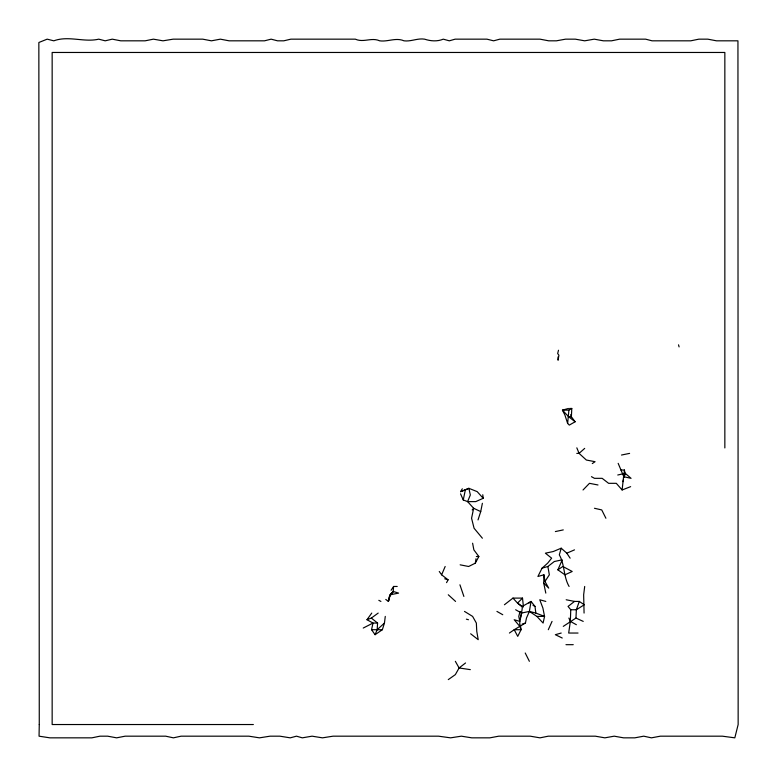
<?xml version="1.0" encoding="UTF-8"?>
<svg xmlns="http://www.w3.org/2000/svg" width="777" height="777" viewBox="0 0 777 777"><rect width="100%" height="100%" fill="white"/><g stroke="black" fill="none" stroke-linecap="round" stroke-linejoin="round"><path stroke-width="1.17" d="M545.804 593.113L543.725 583.129L543.939 574.815L537.907 576.476L542.064 568.162L547.678 563.17L551.631 558.177L545.386 553.185L553.292 551.524L561.198 548.193L566.812 553.185L570.133 558.177M584.071 613.072L583.653 594.774L584.692 586.46M567.637 423.436L568.89 410.13L571.794 408.459L571.386 416.783L575.126 421.775L569.308 425.097L567.637 423.436L564.937 415.112L562.441 410.13L568.473 408.459M570.755 609.751L576.369 609.751L584.275 604.759L579.283 601.427L574.504 601.427L568.055 606.419L570.755 609.751L570.347 621.396L568.677 633.041L578.039 633.041M563.276 626.379L575.961 618.065L576.369 609.751L579.283 601.427M363.238 628.049L373.009 623.057L371.552 629.71L375.087 634.702L377.166 629.71L377.583 623.057L371.348 618.065L366.977 619.725L373.009 623.057L377.583 623.057M385.78 599.436L388.393 601.427L390.268 594.774L393.181 591.452L393.599 586.46L397.212 586.46M620.872 470.017L624.407 470.017L623.785 476.67L618.171 463.354M630.642 486.645L622.124 489.976L623.572 476.67L625.242 473.339L631.06 478.331L623.572 476.67M375.087 634.702L382.362 629.71L384.45 623.057L385.275 616.404M522.309 606.419C522.29 614.18 517.501 622.222 521.066 629.71L517.735 636.363L514.199 629.71L525.427 623.057L526.466 618.065L529.38 611.412L531.041 601.427L522.309 606.419L517.531 603.098L512.956 598.105L504.428 604.759M460.139 564.83L468.657 566.491L475.31 563.17L476.01 558.731M478.02 519.92L480.72 511.596L482.381 503.282M463.257 499.951L465.336 489.976L468.871 488.315L477.185 491.637L483.216 498.29L475.728 501.621L467.618 501.621L463.257 499.951L460.547 493.851M520.279 619.308L521.688 613.072L520.017 611.412L518.774 616.404L519.813 621.396L514.199 619.725L519.813 626.379M558.488 350.242L557.663 353.564L558.906 355.225L558.071 360.217L558.071 356.896M622.95 481.653L623.523 479.574M624.096 477.496L625.242 473.339L617.754 475M561.198 548.193L559.323 554.856C564.811 564.403 563.364 576.592 569.094 586.46M446.561 582.653L448.076 579.807L441.627 574.815L445.163 566.491M557.867 569.823L562.859 566.491L572.212 571.483L564.937 574.815L557.867 569.823L562.237 559.838L554.331 561.509L547.882 566.491L542.064 568.162M625.242 473.339L623.785 476.67L625.029 473.339L624.407 470.017M548.3 629.71L552.049 621.396M475.31 563.17L478.846 556.517L473.863 549.863L472.61 543.21M465.336 489.976L460.547 491.637L462.334 488.782M391.103 590.258L393.599 586.46M543.725 583.129L548.717 588.121L544.978 581.468L549.339 574.815L547.882 566.491M366.977 619.725L371.765 613.072M472.193 509.935L473.649 508.275L480.72 511.596M583.032 489.976L589.471 483.323L597.999 484.984M523.445 606.973L522.513 598.105L517.531 603.098L521.833 606.662M377.166 629.71L384.45 623.057M584.692 448.387L579.079 453.38L576.787 453.38M528.962 603.098L531.041 601.427L534.994 606.419L535.829 613.072L544.56 616.404L543.104 623.057L536.868 616.404L529.38 611.412L521.474 613.072L515.656 609.751M465.54 662.975L459.1 667.967L455.351 674.621L448.28 679.613M371.348 618.065L378.205 613.072M509.421 633.041L514.199 629.71L521.066 629.71L520.367 625.271M592.278 463.568L595.085 461.693L586.353 460.033L579.079 453.38L576.825 447.834M566.812 553.185L574.504 549.863M460.547 491.637L468.871 488.315L470.328 494.968L467.618 501.621L473.649 508.275L471.571 518.259L474.067 528.234L482.381 538.218M522.183 624.057L525.427 623.057M561.198 633.041L555.37 634.702L562.237 638.024M555.37 531.565L563.276 529.895M621.493 455.04L629.603 453.38M390.268 594.774L398.582 593.113L393.181 591.452M569.58 408.459L571.794 408.459M568.89 410.13L562.441 410.13L568.677 416.783L575.126 421.775M568.677 416.783L571.386 416.783L570.658 414.704M476.35 556.517L478.846 556.517M512.956 598.105L522.513 598.105M536.868 616.404L544.56 616.404L542.9 608.08L539.772 599.766L545.804 601.427M371.552 629.71L382.362 629.71M565.977 644.677L573.251 644.677M253.36 724.533L52.156 724.533L52.156 52.467L724.844 52.467L724.844 447.94M470.328 669.638L459.1 667.967L455.351 661.314M566.18 599.766L574.504 601.427M594.463 508.275L601.738 509.935L605.905 518.259M529.38 611.412L535.829 613.072M466.375 619.172L468.453 619.725M444.706 578.807L448.076 579.807M575.961 618.065L583.236 621.396M378.826 600.32L380.915 601.427M591.452 476.67L594.463 478.331L602.156 478.331L608.605 483.323L616.297 483.323L622.124 489.976M576.369 624.718L570.347 621.396L568.89 618.065M532.983 605.312L534.994 606.419M496.94 611.412L502.758 614.733M464.5 611.412L472.61 616.404L476.35 623.057L476.767 631.371L478.224 639.694L470.648 633.779M448.28 594.774L455.565 601.427M439.267 571.483L441.627 574.815M525.223 653.001L529.38 661.314M459.926 584.799L463.879 596.435M678.525 344.833L679.098 346.911M543.939 574.815L544.978 581.468M482.77 494.726L483.216 498.29M39.268 724.533L39.054 736.178L49.874 737.839L91.871 737.839L99.98 736.178L107.682 736.178L116.618 737.839L125.146 736.178L165.695 736.178L173.388 737.839L181.08 736.178L248.873 736.178L259.469 737.839L270.075 736.178L279.856 736.178L290.248 737.839L296.484 736.178L302.311 737.839L312.082 736.178L322.474 737.839L333.08 736.178L438.51 736.178L450.573 737.839L461.383 736.178L471.775 737.839L489.869 737.839L498.815 736.178L530.215 736.178L539.986 737.839L548.3 736.178L595.299 736.178L604.865 737.839L614.218 736.178L623.572 737.839L634.809 737.839L643.744 736.178L651.437 737.839L660.382 736.178L722.348 736.178L734.819 737.839L738.15 724.533L737.946 40.822L716.52 40.822L707.789 39.161L698.853 39.161L690.743 40.822L652.058 40.822L645.619 39.161L619.628 39.161L611.518 40.822L603.408 40.822L594.259 39.161L584.692 40.822L575.33 39.161L565.559 39.161L556.41 40.822L548.717 40.822L539.986 39.161L499.854 39.161L493.609 40.822L486.956 39.161L455.147 39.161L449.32 40.822L443.288 39.161C437.266 41.667 430.672 41.162 424.582 39.161C417.511 38.024 411.033 41.744 403.991 40.822C395.94 37.286 387.956 41.997 379.662 40.822C371.581 37.111 363.451 42.92 355.332 39.161L290.87 39.161L283.799 40.822L277.564 40.822L271.115 39.161L264.462 40.822L229.118 40.822L220.377 39.161L211.441 40.822L202.71 39.161L173.184 39.161L162.985 40.822L153.428 39.161L145.105 40.822L120.775 40.822L112.257 39.161L105.186 40.822L98.737 39.161C84.188 42.618 68.463 35.402 53.817 40.822L47.164 39.161L38.85 42.492L39.268 724.533M389.432 596.435L388.393 601.427L390.064 594.774L393.385 591.452L389.432 596.435"/></g></svg>
